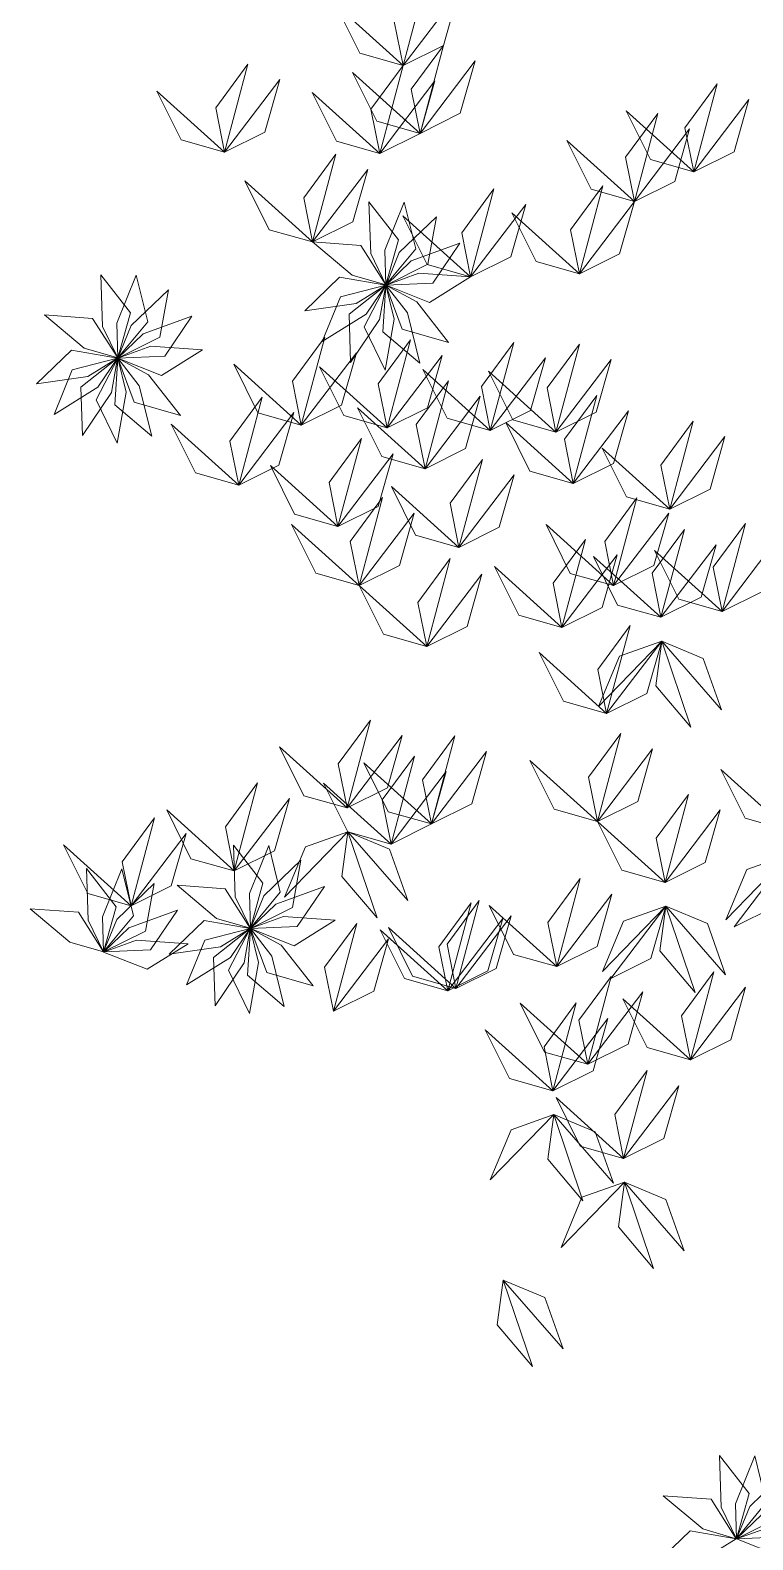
# Model space of a CAD drawing. Header units: inches. Extents: x 4350 to 28384, y -6772 to 993.
# Drawn here: x 14815.2 to 14862.8, y -865.7 to -766.2 of the extents above; entities that cross this region are included whole.
import ezdxf

# ---------------------------------------------------------------- set-up
doc = ezdxf.new("R2010")
doc.units = ezdxf.units.IN
doc.header["$MEASUREMENT"] = 0
doc.layers.add('ARREDAMENTO', color=2, linetype='Continuous', lineweight=18)

# ---------------------------------------------------------------- blocks, each defined once
blk = doc.blocks.new('jacaranda')
at = {"layer": 'ARREDAMENTO', "lineweight": 0}
for points in [[(13757.377, 19411.573), (13756.792, 19414.479), (13758.919, 19417.369), (13757.377, 19411.573)], [(13757.377, 19411.573), (13760.031, 19412.894), (13761.008, 19416.347), (13757.377, 19411.573)], [(13757.377, 19411.573), (13754.524, 19412.379), (13752.925, 19415.592), (13757.377, 19411.573)], [(13758.488, 19407.098), (13757.903, 19410.004), (13760.031, 19412.894), (13758.488, 19407.098)], [(13745.613, 19405.867), (13745.028, 19408.773), (13747.155, 19411.663), (13745.613, 19405.867)], [(13758.488, 19407.098), (13755.636, 19407.904), (13754.036, 19411.117), (13758.488, 19407.098)], [(13755.834, 19405.777), (13755.249, 19408.683), (13757.377, 19411.573), (13755.834, 19405.777)], [(13758.488, 19407.098), (13761.142, 19408.419), (13762.119, 19411.872), (13758.488, 19407.098)], [(13745.613, 19405.867), (13748.267, 19407.188), (13749.244, 19410.641), (13745.613, 19405.867)], [(13755.834, 19405.777), (13758.488, 19407.098), (13759.465, 19410.551), (13755.834, 19405.777)], [(13776.523, 19404.561), (13775.938, 19407.467), (13778.066, 19410.357), (13776.523, 19404.561)], [(13745.613, 19405.867), (13742.76, 19406.673), (13741.161, 19409.886), (13745.613, 19405.867)], [(13755.834, 19405.777), (13752.982, 19406.583), (13751.382, 19409.796), (13755.834, 19405.777)], [(13776.523, 19404.561), (13779.177, 19405.882), (13780.154, 19409.335), (13776.523, 19404.561)], [(13772.616, 19402.616), (13772.031, 19405.522), (13774.158, 19408.412), (13772.616, 19402.616)], [(13776.523, 19404.561), (13773.671, 19405.367), (13772.071, 19408.58), (13776.523, 19404.561)], [(13772.616, 19402.616), (13775.27, 19403.937), (13776.247, 19407.39), (13772.616, 19402.616)], [(13772.616, 19402.616), (13769.763, 19403.422), (13768.164, 19406.635), (13772.616, 19402.616)], [(13751.409, 19399.942), (13750.824, 19402.848), (13752.952, 19405.738), (13751.409, 19399.942)], [(13751.409, 19399.942), (13754.063, 19401.263), (13755.04, 19404.716), (13751.409, 19399.942)], [(13751.409, 19399.942), (13748.557, 19400.748), (13746.957, 19403.961), (13751.409, 19399.942)], [(13761.819, 19397.64), (13761.234, 19400.546), (13763.362, 19403.436), (13761.819, 19397.64)], [(13768.985, 19397.842), (13768.4, 19400.748), (13770.527, 19403.638), (13768.985, 19397.842)], [(13755.12, 19402.592), (13755.239, 19399.185), (13756.243, 19397.108), (13757.072, 19400.079), (13755.12, 19402.592)], [(13757.45, 19402.573), (13756.174, 19399.412), (13756.246, 19397.107), (13758.212, 19399.483), (13757.45, 19402.573)], [(13761.819, 19397.64), (13764.473, 19398.961), (13765.45, 19402.414), (13761.819, 19397.64)], [(13768.985, 19397.842), (13771.639, 19399.163), (13772.616, 19402.616), (13768.985, 19397.842)], [(13759.572, 19401.607), (13757.12, 19399.239), (13756.248, 19397.104), (13759.011, 19398.475), (13759.572, 19401.607)], [(13761.819, 19397.64), (13758.967, 19398.447), (13757.367, 19401.659), (13761.819, 19397.64)], [(13768.985, 19397.842), (13766.132, 19398.648), (13764.533, 19401.861), (13768.985, 19397.842)], [(13751.409, 19399.942), (13754.02, 19397.751), (13756.235, 19397.107), (13754.583, 19399.712), (13751.409, 19399.942)], [(13761.117, 19399.863), (13757.914, 19398.697), (13756.249, 19397.1), (13759.331, 19397.229), (13761.117, 19399.863)], [(13737.456, 19397.78), (13737.575, 19394.374), (13738.579, 19392.297), (13739.409, 19395.268), (13737.456, 19397.78)], [(13739.786, 19397.761), (13738.51, 19394.601), (13738.582, 19392.296), (13740.548, 19394.672), (13739.786, 19397.761)], [(13750.896, 19395.411), (13754.271, 19395.886), (13756.231, 19397.101), (13753.19, 19397.616), (13750.896, 19395.411)], [(13761.819, 19397.64), (13758.419, 19397.878), (13756.249, 19397.097), (13759.116, 19395.961), (13761.819, 19397.64)], [(13741.908, 19396.796), (13739.456, 19394.428), (13738.585, 19392.293), (13741.347, 19393.664), (13741.908, 19396.796)], [(13752.045, 19393.383), (13754.935, 19395.19), (13756.232, 19397.098), (13753.244, 19396.331), (13752.045, 19393.383)], [(13753.919, 19391.998), (13755.825, 19394.824), (13756.233, 19397.094), (13753.816, 19395.179), (13753.919, 19391.998)], [(13756.195, 19391.495), (13756.786, 19394.852), (13756.236, 19397.092), (13754.807, 19394.359), (13756.195, 19391.495)], [(13758.478, 19391.961), (13757.653, 19395.268), (13756.24, 19397.091), (13756.046, 19394.013), (13758.478, 19391.961)], [(13760.375, 19393.316), (13758.276, 19396.001), (13756.243, 19397.091), (13757.318, 19394.2), (13760.375, 19393.316)], [(13733.745, 19395.131), (13736.357, 19392.94), (13738.572, 19392.296), (13736.919, 19394.901), (13733.745, 19395.131)], [(13743.453, 19395.052), (13740.25, 19393.886), (13738.585, 19392.289), (13741.667, 19392.418), (13743.453, 19395.052)], [(13750.666, 19387.87), (13750.081, 19390.776), (13752.208, 19393.666), (13750.666, 19387.87)], [(13756.321, 19387.693), (13755.736, 19390.599), (13757.864, 19393.489), (13756.321, 19387.693)], [(13763.12, 19387.522), (13762.535, 19390.428), (13764.662, 19393.318), (13763.12, 19387.522)], [(13767.445, 19387.413), (13766.86, 19390.319), (13768.987, 19393.209), (13767.445, 19387.413)], [(13733.232, 19390.6), (13736.607, 19391.075), (13738.568, 19392.29), (13735.526, 19392.805), (13733.232, 19390.6)], [(13734.381, 19388.572), (13737.271, 19390.379), (13738.568, 19392.286), (13735.58, 19391.52), (13734.381, 19388.572)], [(13736.255, 19387.187), (13738.161, 19390.013), (13738.569, 19392.283), (13736.152, 19390.367), (13736.255, 19387.187)], [(13738.531, 19386.684), (13739.123, 19390.041), (13738.572, 19392.281), (13737.143, 19389.547), (13738.531, 19386.684)], [(13740.814, 19387.15), (13739.99, 19390.457), (13738.576, 19392.28), (13738.382, 19389.201), (13740.814, 19387.15)], [(13742.711, 19388.505), (13740.612, 19391.19), (13738.58, 19392.28), (13739.655, 19389.389), (13742.711, 19388.505)], [(13744.155, 19392.829), (13740.755, 19393.067), (13738.585, 19392.285), (13741.453, 19391.15), (13744.155, 19392.829)], [(13750.666, 19387.87), (13753.319, 19389.191), (13754.296, 19392.644), (13750.666, 19387.87)], [(13756.321, 19387.693), (13758.975, 19389.014), (13759.952, 19392.467), (13756.321, 19387.693)], [(13763.12, 19387.522), (13765.774, 19388.843), (13766.751, 19392.296), (13763.12, 19387.522)], [(13767.445, 19387.413), (13770.098, 19388.734), (13771.075, 19392.187), (13767.445, 19387.413)], [(13750.666, 19387.87), (13747.813, 19388.676), (13746.214, 19391.889), (13750.666, 19387.87)], [(13756.321, 19387.693), (13753.469, 19388.499), (13751.869, 19391.712), (13756.321, 19387.693)], [(13763.12, 19387.522), (13760.267, 19388.328), (13758.668, 19391.541), (13763.12, 19387.522)], [(13767.445, 19387.413), (13764.592, 19388.22), (13762.993, 19391.432), (13767.445, 19387.413)], [(13758.822, 19385.001), (13758.238, 19387.907), (13760.365, 19390.797), (13758.822, 19385.001)], [(13746.544, 19383.92), (13745.959, 19386.826), (13748.087, 19389.716), (13746.544, 19383.92)], [(13758.822, 19385.001), (13761.476, 19386.322), (13762.453, 19389.775), (13758.822, 19385.001)], [(13768.586, 19384.032), (13768.001, 19386.938), (13770.128, 19389.828), (13768.586, 19384.032)], [(13746.544, 19383.92), (13749.198, 19385.241), (13750.175, 19388.694), (13746.544, 19383.92)], [(13758.822, 19385.001), (13755.97, 19385.807), (13754.37, 19389.02), (13758.822, 19385.001)], [(13768.586, 19384.032), (13771.24, 19385.353), (13772.217, 19388.806), (13768.586, 19384.032)], [(13746.544, 19383.92), (13743.692, 19384.727), (13742.092, 19387.939), (13746.544, 19383.92)], [(13768.586, 19384.032), (13765.733, 19384.839), (13764.134, 19388.051), (13768.586, 19384.032)], [(13774.947, 19382.338), (13774.362, 19385.244), (13776.489, 19388.134), (13774.947, 19382.338)], [(13753.081, 19381.196), (13752.496, 19384.102), (13754.624, 19386.992), (13753.081, 19381.196)], [(13753.081, 19381.196), (13752.496, 19384.102), (13754.624, 19386.992), (13753.081, 19381.196)], [(13774.947, 19382.338), (13772.094, 19383.145), (13770.494, 19386.357), (13774.947, 19382.338)], [(13774.947, 19382.338), (13777.6, 19383.659), (13778.577, 19387.112), (13774.947, 19382.338)], [(13753.081, 19381.196), (13750.229, 19382.003), (13748.629, 19385.215), (13753.081, 19381.196)], [(13753.081, 19381.196), (13750.229, 19382.003), (13748.629, 19385.215), (13753.081, 19381.196)], [(13753.081, 19381.196), (13755.735, 19382.517), (13756.712, 19385.97), (13753.081, 19381.196)], [(13753.081, 19381.196), (13755.735, 19382.517), (13756.712, 19385.97), (13753.081, 19381.196)], [(13761.054, 19379.819), (13760.469, 19382.725), (13762.596, 19385.615), (13761.054, 19379.819)], [(13761.054, 19379.819), (13763.708, 19381.14), (13764.685, 19384.593), (13761.054, 19379.819)], [(13761.054, 19379.819), (13758.201, 19380.626), (13756.602, 19383.838), (13761.054, 19379.819)], [(13754.478, 19377.301), (13753.893, 19380.207), (13756.02, 19383.097), (13754.478, 19377.301)], [(13771.24, 19377.295), (13770.655, 19380.201), (13772.782, 19383.091), (13771.24, 19377.295)], [(13754.478, 19377.301), (13751.625, 19378.108), (13750.026, 19381.32), (13754.478, 19377.301)], [(13754.478, 19377.301), (13757.132, 19378.622), (13758.109, 19382.075), (13754.478, 19377.301)], [(13771.24, 19377.295), (13768.387, 19378.102), (13766.788, 19381.314), (13771.24, 19377.295)], [(13771.24, 19377.295), (13773.893, 19378.616), (13774.87, 19382.069), (13771.24, 19377.295)], [(13778.391, 19375.595), (13777.806, 19378.502), (13779.933, 19381.392), (13778.391, 19375.595)], [(13767.841, 19374.542), (13767.256, 19377.448), (13769.383, 19380.338), (13767.841, 19374.542)], [(13774.361, 19375.207), (13773.776, 19378.113), (13775.903, 19381.003), (13774.361, 19375.207)], [(13778.391, 19375.595), (13781.045, 19376.916), (13782.022, 19380.37), (13778.391, 19375.595)], [(13767.841, 19374.542), (13770.495, 19375.863), (13771.472, 19379.316), (13767.841, 19374.542)], [(13778.391, 19375.595), (13775.538, 19376.402), (13773.939, 19379.615), (13778.391, 19375.595)], [(13774.361, 19375.207), (13777.014, 19376.528), (13777.991, 19379.981), (13774.361, 19375.207)], [(13758.93, 19373.282), (13758.345, 19376.188), (13760.472, 19379.078), (13758.93, 19373.282)], [(13767.841, 19374.542), (13764.988, 19375.349), (13763.389, 19378.561), (13767.841, 19374.542)], [(13774.361, 19375.207), (13771.508, 19376.014), (13769.908, 19379.226), (13774.361, 19375.207)], [(13758.93, 19373.282), (13756.077, 19374.089), (13754.478, 19377.301), (13758.93, 19373.282)], [(13758.93, 19373.282), (13761.584, 19374.603), (13762.561, 19378.056), (13758.93, 19373.282)], [(13770.782, 19368.866), (13770.197, 19371.772), (13772.325, 19374.662), (13770.782, 19368.866)], [(13774.413, 19373.64), (13771.621, 19372.644), (13770.239, 19369.332), (13774.413, 19373.64)], [(13770.782, 19368.866), (13773.436, 19370.187), (13774.413, 19373.64), (13770.782, 19368.866)], [(13770.782, 19368.866), (13773.436, 19370.187), (13774.413, 19373.64), (13770.782, 19368.866)], [(13774.413, 19373.64), (13774.023, 19370.701), (13776.339, 19367.96), (13774.413, 19373.64)], [(13774.413, 19373.64), (13777.149, 19372.499), (13778.354, 19369.119), (13774.413, 19373.64)], [(13770.782, 19368.866), (13767.93, 19369.673), (13766.33, 19372.885), (13770.782, 19368.866)], [(13753.684, 19362.644), (13753.099, 19365.55), (13755.226, 19368.44), (13753.684, 19362.644)], [(13753.684, 19362.644), (13756.338, 19363.965), (13757.315, 19367.418), (13753.684, 19362.644)], [(13759.243, 19361.591), (13758.658, 19364.497), (13760.785, 19367.387), (13759.243, 19361.591)], [(13770.176, 19361.759), (13769.591, 19364.665), (13771.719, 19367.555), (13770.176, 19361.759)], [(13753.684, 19362.644), (13750.831, 19363.45), (13749.232, 19366.663), (13753.684, 19362.644)], [(13759.243, 19361.591), (13761.896, 19362.912), (13762.873, 19366.365), (13759.243, 19361.591)], [(13770.176, 19361.759), (13772.83, 19363.08), (13773.807, 19366.533), (13770.176, 19361.759)], [(13759.243, 19361.591), (13756.39, 19362.398), (13754.79, 19365.61), (13759.243, 19361.591)], [(13756.589, 19360.27), (13756.004, 19363.176), (13758.131, 19366.066), (13756.589, 19360.27)], [(13770.176, 19361.759), (13767.324, 19362.566), (13765.724, 19365.778), (13770.176, 19361.759)], [(13756.589, 19360.27), (13759.243, 19361.591), (13760.219, 19365.044), (13756.589, 19360.27)], [(13782.755, 19361.156), (13779.903, 19361.963), (13778.303, 19365.176), (13782.755, 19361.156)], [(13746.25, 19358.496), (13745.665, 19361.402), (13747.792, 19364.292), (13746.25, 19358.496)], [(13756.589, 19360.27), (13753.736, 19361.077), (13752.137, 19364.289), (13756.589, 19360.27)], [(13774.628, 19357.74), (13774.043, 19360.646), (13776.171, 19363.536), (13774.628, 19357.74)], [(13746.25, 19358.496), (13743.397, 19359.302), (13741.798, 19362.515), (13746.25, 19358.496)], [(13746.25, 19358.496), (13748.903, 19359.817), (13749.88, 19363.27), (13746.25, 19358.496)], [(13774.628, 19357.74), (13777.282, 19359.061), (13778.259, 19362.514), (13774.628, 19357.74)], [(13739.449, 19356.195), (13738.864, 19359.101), (13740.992, 19361.991), (13739.449, 19356.195)], [(13774.628, 19357.74), (13771.776, 19358.547), (13770.176, 19361.759), (13774.628, 19357.74)], [(13739.449, 19356.195), (13742.103, 19357.516), (13743.08, 19360.969), (13739.449, 19356.195)], [(13753.736, 19361.077), (13750.944, 19360.081), (13749.562, 19356.769), (13753.736, 19361.077)], [(13753.736, 19361.077), (13753.347, 19358.138), (13755.662, 19355.396), (13753.736, 19361.077)], [(13753.736, 19361.077), (13756.472, 19359.936), (13757.678, 19356.556), (13753.736, 19361.077)], [(13739.449, 19356.195), (13736.597, 19357.002), (13734.997, 19360.214), (13739.449, 19356.195)], [(13746.19, 19360.199), (13746.309, 19356.792), (13747.313, 19354.716), (13748.143, 19357.686), (13746.19, 19360.199)], [(13748.521, 19360.18), (13747.244, 19357.019), (13747.316, 19354.714), (13749.283, 19357.09), (13748.521, 19360.18)], [(13782.808, 19359.589), (13780.015, 19358.594), (13778.634, 19355.282), (13782.808, 19359.589)], [(13779.177, 19354.815), (13781.831, 19356.136), (13782.808, 19359.589), (13779.177, 19354.815)], [(13736.518, 19358.648), (13736.637, 19355.242), (13737.641, 19353.165), (13738.471, 19356.136), (13736.518, 19358.648)], [(13738.849, 19358.629), (13737.572, 19355.469), (13737.645, 19353.164), (13739.611, 19355.54), (13738.849, 19358.629)], [(13750.642, 19359.215), (13748.19, 19356.847), (13747.319, 19354.711), (13750.082, 19356.082), (13750.642, 19359.215)], [(13740.97, 19357.664), (13738.519, 19355.296), (13737.647, 19353.161), (13740.41, 19354.532), (13740.97, 19357.664)], [(13742.48, 19357.549), (13745.091, 19355.358), (13747.306, 19354.715), (13745.653, 19357.319), (13742.48, 19357.549)], [(13752.187, 19357.47), (13748.985, 19356.304), (13747.32, 19354.707), (13750.402, 19354.836), (13752.187, 19357.47)], [(13767.499, 19352.192), (13766.914, 19355.098), (13769.041, 19357.988), (13767.499, 19352.192)], [(13760.312, 19350.595), (13759.727, 19353.501), (13761.855, 19356.391), (13760.312, 19350.595)], [(13760.853, 19350.754), (13760.268, 19353.661), (13762.395, 19356.551), (13760.853, 19350.754)], [(13767.499, 19352.192), (13770.152, 19353.513), (13771.129, 19356.966), (13767.499, 19352.192)], [(13732.808, 19355.998), (13735.419, 19353.808), (13737.634, 19353.164), (13735.982, 19355.769), (13732.808, 19355.998)], [(13742.516, 19355.919), (13739.313, 19354.754), (13737.648, 19353.157), (13740.73, 19353.286), (13742.516, 19355.919)], [(13752.89, 19355.248), (13749.489, 19355.485), (13747.319, 19354.704), (13750.187, 19353.568), (13752.89, 19355.248)], [(13760.853, 19350.754), (13763.507, 19352.076), (13764.484, 19355.529), (13760.853, 19350.754)], [(13767.499, 19352.192), (13764.646, 19352.998), (13763.046, 19356.211), (13767.499, 19352.192)], [(13774.681, 19356.173), (13771.888, 19355.178), (13770.507, 19351.866), (13774.681, 19356.173)], [(13771.05, 19351.399), (13773.704, 19352.72), (13774.681, 19356.173), (13771.05, 19351.399)], [(13774.681, 19356.173), (13774.291, 19353.234), (13776.607, 19350.493), (13774.681, 19356.173)], [(13774.681, 19356.173), (13777.417, 19355.032), (13778.622, 19351.652), (13774.681, 19356.173)], [(13741.966, 19353.018), (13745.342, 19353.493), (13747.302, 19354.709), (13744.261, 19355.223), (13741.966, 19353.018)], [(13743.115, 19350.991), (13746.006, 19352.797), (13747.302, 19354.705), (13744.314, 19353.938), (13743.115, 19350.991)], [(13744.989, 19349.605), (13746.895, 19352.431), (13747.304, 19354.701), (13744.886, 19352.786), (13744.989, 19349.605)], [(13747.265, 19349.102), (13747.857, 19352.459), (13747.307, 19354.699), (13745.877, 19351.966), (13747.265, 19349.102)], [(13749.549, 19349.568), (13748.724, 19352.875), (13747.31, 19354.698), (13747.116, 19351.62), (13749.549, 19349.568)], [(13751.445, 19350.923), (13749.347, 19353.609), (13747.314, 19354.699), (13748.389, 19351.808), (13751.445, 19350.923)], [(13752.786, 19349.246), (13752.201, 19352.152), (13754.328, 19355.042), (13752.786, 19349.246)], [(13760.312, 19350.595), (13757.459, 19351.402), (13755.86, 19354.614), (13760.312, 19350.595)], [(13760.853, 19350.754), (13758, 19351.561), (13756.401, 19354.774), (13760.853, 19350.754)], [(13760.312, 19350.595), (13762.966, 19351.916), (13763.943, 19355.369), (13760.312, 19350.595)], [(13743.218, 19353.697), (13739.818, 19353.935), (13737.647, 19353.153), (13740.515, 19352.018), (13743.218, 19353.697)], [(13752.786, 19349.246), (13755.44, 19350.567), (13756.417, 19354.02), (13752.786, 19349.246)], [(13769.538, 19345.752), (13768.953, 19348.658), (13771.081, 19351.548), (13769.538, 19345.752)], [(13776.308, 19346.051), (13775.723, 19348.958), (13777.85, 19351.848), (13776.308, 19346.051)], [(13769.538, 19345.752), (13772.192, 19347.073), (13773.169, 19350.526), (13769.538, 19345.752)], [(13776.308, 19346.051), (13778.961, 19347.373), (13779.938, 19350.826), (13776.308, 19346.051)], [(13769.538, 19345.752), (13766.686, 19346.558), (13765.086, 19349.771), (13769.538, 19345.752)], [(13767.242, 19344.006), (13766.657, 19346.912), (13768.784, 19349.802), (13767.242, 19344.006)], [(13776.308, 19346.051), (13773.455, 19346.858), (13771.856, 19350.071), (13776.308, 19346.051)], [(13767.242, 19344.006), (13769.895, 19345.327), (13770.872, 19348.78), (13767.242, 19344.006)], [(13767.242, 19344.006), (13764.389, 19344.812), (13762.79, 19348.025), (13767.242, 19344.006)], [(13771.899, 19339.55), (13771.314, 19342.456), (13773.442, 19345.346), (13771.899, 19339.55)], [(13771.899, 19339.55), (13769.047, 19340.356), (13767.447, 19343.569), (13771.899, 19339.55)], [(13771.899, 19339.55), (13774.553, 19340.871), (13775.53, 19344.324), (13771.899, 19339.55)], [(13767.294, 19342.439), (13764.502, 19341.443), (13763.12, 19338.131), (13767.294, 19342.439)], [(13767.294, 19342.439), (13766.904, 19339.5), (13769.22, 19336.758), (13767.294, 19342.439)], [(13767.294, 19342.439), (13770.03, 19341.298), (13771.235, 19337.917), (13767.294, 19342.439)], [(13771.951, 19337.983), (13769.159, 19336.987), (13767.778, 19333.675), (13771.951, 19337.983)], [(13771.951, 19337.983), (13771.562, 19335.044), (13773.877, 19332.302), (13771.951, 19337.983)], [(13771.951, 19337.983), (13774.688, 19336.842), (13775.893, 19333.462), (13771.951, 19337.983)], [(13763.966, 19331.525), (13763.576, 19328.587), (13765.892, 19325.845), (13763.966, 19331.525)], [(13763.966, 19331.525), (13766.702, 19330.384), (13767.908, 19327.004), (13763.966, 19331.525)], [(13778.21, 19319.975), (13778.329, 19316.569), (13779.333, 19314.492), (13780.163, 19317.463), (13778.21, 19319.975)], [(13780.54, 19319.956), (13779.264, 19316.796), (13779.336, 19314.491), (13781.302, 19316.867), (13780.54, 19319.956)], [(13782.662, 19318.991), (13780.21, 19316.623), (13779.338, 19314.488), (13782.101, 19315.859), (13782.662, 19318.991)], [(13774.499, 19317.326), (13777.111, 19315.135), (13779.326, 19314.491), (13777.673, 19317.096), (13774.499, 19317.326)], [(13784.207, 19317.247), (13781.004, 19316.081), (13779.339, 19314.484), (13782.421, 19314.613), (13784.207, 19317.247)], [(13773.986, 19312.795), (13777.361, 19313.27), (13779.322, 19314.485), (13776.28, 19315), (13773.986, 19312.795)], [(13784.909, 19315.024), (13781.509, 19315.262), (13779.339, 19314.48), (13782.207, 19313.345), (13784.909, 19315.024)]]:
    blk.add_lwpolyline(points, dxfattribs=at)

msp = doc.modelspace()

# ---------------------------------------------------------------- block references
at = {"layer": 'ARREDAMENTO'}
msp.add_blockref('jacaranda', (1082.354, -20180.102), dxfattribs=at)

doc.saveas('drawing.dxf')
